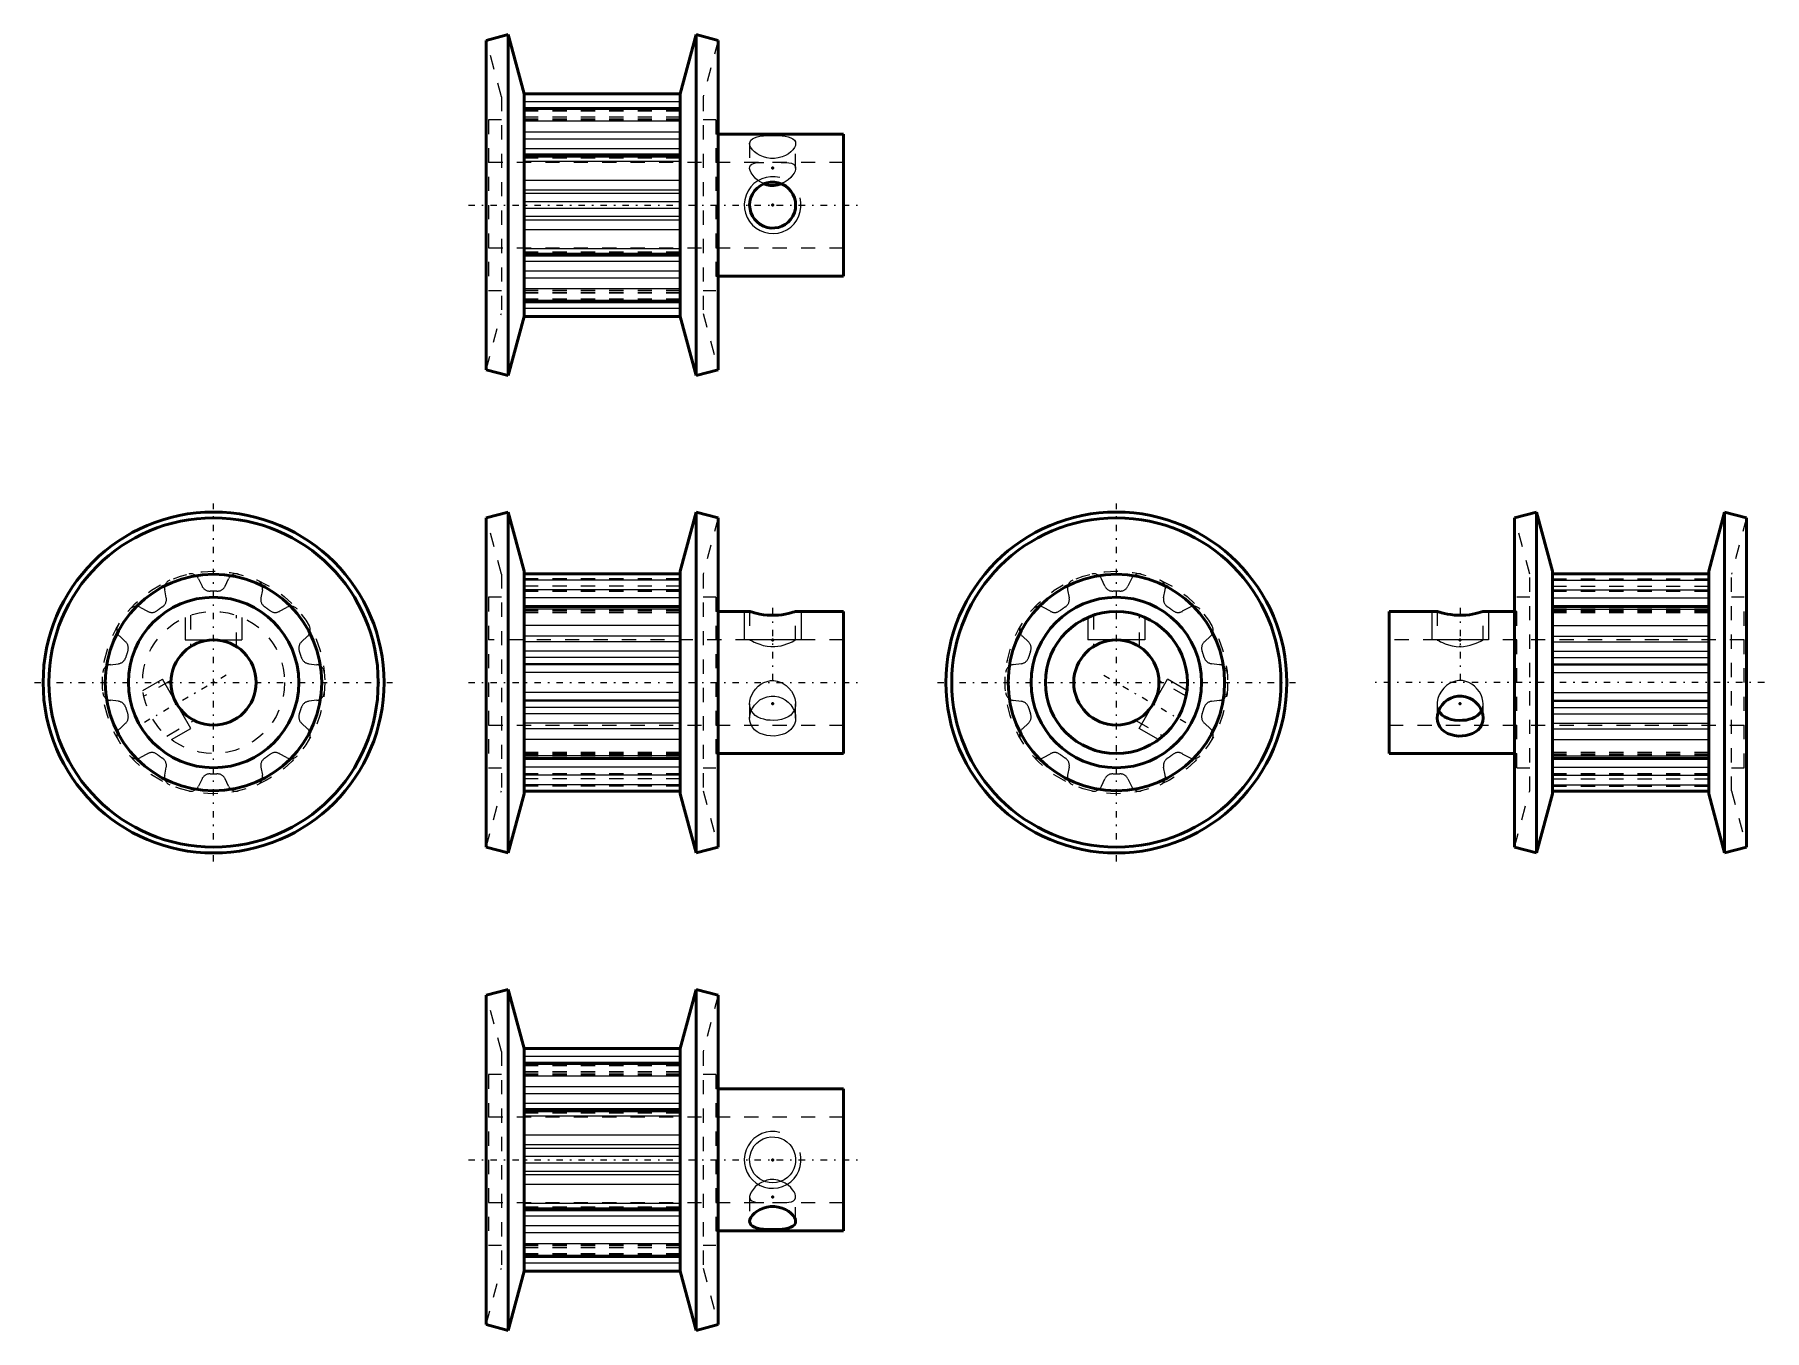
# Model space of a CAD drawing. Header units: millimetres. Extents: x -1 to 121, y 0 to 91.
import ezdxf

# ---------------------------------------------------------------- set-up
doc = ezdxf.new("R2010")
doc.units = ezdxf.units.MM
doc.linetypes.add('Center', pattern=[1.5, 0.45, -0.5, 0.05, -0.5])
doc.linetypes.add('Dashed', pattern=[2, 1, -1])
for name, color, linetype, lineweight in [('2d ConnectionPoints', 7, 'Continuous', 50), ('AM_4', 3, 'Continuous', 25), ('center', 4, 'Center', 25), ('hidden', 3, 'Dashed', 25), ('thread', 3, 'Continuous', 25), ('vis', 1, 'Continuous', 50)]:
    doc.layers.add(name, color=color, linetype=linetype, lineweight=lineweight)

# ---------------------------------------------------------------- blocks, each defined once
blk = doc.blocks.new('1_C_ATP10XL037_B_P6_0_in_C_ATP10XL037_B_P6_900')
at = {"layer": 'AM_4'}
for p, q in [((44.86, 19.8), (33.86, 19.8)), ((44.86, 19.27), (33.86, 19.27)), ((44.86, 18.72), (33.86, 18.72)), ((44.86, 17.9), (33.86, 17.9)), ((44.86, 17.14), (33.86, 17.14)), ((44.86, 16.64), (33.86, 16.64)), ((44.86, 15.97), (33.86, 15.97)), ((44.86, 15.59), (33.86, 15.59)), ((44.86, 15.08), (33.86, 15.08)), ((44.86, 13.74), (33.86, 13.74)), ((44.86, 13.05), (33.86, 13.05)), ((44.86, 12.81), (33.86, 12.81)), ((44.86, 12.24), (33.86, 12.24)), ((44.86, 11.76), (33.86, 11.76)), ((44.86, 11.19), (33.86, 11.19)), ((44.86, 10.95), (33.86, 10.95)), ((44.86, 10.26), (33.86, 10.26)), ((44.86, 8.92), (33.86, 8.92)), ((44.86, 8.41), (33.86, 8.41)), ((44.86, 8.03), (33.86, 8.03)), ((44.86, 7.36), (33.86, 7.36)), ((44.86, 6.86), (33.86, 6.86)), ((44.86, 6.1), (33.86, 6.1)), ((44.86, 5.28), (33.86, 5.28)), ((44.86, 4.73), (33.86, 4.73)), ((44.86, 4.2), (33.86, 4.2))]:
    blk.add_line(p, q, dxfattribs=at)
at = {"layer": 'center'}
blk.add_line((29.94, 12), (57.62, 12), dxfattribs=at)
at = {"layer": 'hidden'}
for p, q in [((32.26, 19.62), (31.2, 23.59)), ((47.53, 23.59), (46.46, 19.62)), ((32.26, 19.62), (32.26, 4.38)), ((46.46, 19.62), (46.46, 4.38)), ((44.86, 18.7), (33.86, 18.7)), ((44.86, 18.61), (33.86, 18.61)), ((32.26, 18), (31.36, 18)), ((31.36, 18), (31.36, 6)), ((44.86, 18.19), (33.86, 18.19)), ((44.86, 18.18), (33.86, 18.18)), ((44.86, 18.04), (33.86, 18.04)), ((33.86, 18), (44.86, 18)), ((47.36, 18), (46.46, 18)), ((47.36, 18), (47.36, 6)), ((47.53, 17), (47.36, 17)), ((56.36, 15), (31.36, 15)), ((44.86, 15.44), (33.86, 15.44)), ((44.86, 15.33), (33.86, 15.33)), ((33.86, 15.32), (44.86, 15.32)), ((31.36, 9), (56.36, 9)), ((44.86, 8.68), (33.86, 8.68)), ((44.86, 8.67), (33.86, 8.67)), ((44.86, 8.56), (33.86, 8.56)), ((49.74, 9.4), (49.74, 7.67)), ((52.98, 7.67), (52.98, 9.4)), ((47.36, 7), (47.53, 7)), ((31.36, 6), (32.26, 6)), ((44.86, 6), (33.86, 6)), ((44.86, 5.96), (33.86, 5.96)), ((44.86, 5.82), (33.86, 5.82)), ((44.86, 5.81), (33.86, 5.81)), ((44.86, 5.39), (33.86, 5.39)), ((44.86, 5.3), (33.86, 5.3)), ((46.46, 6), (47.36, 6)), ((31.2, 0.41), (32.26, 4.38)), ((46.46, 4.38), (47.53, 0.41))]:
    blk.add_line(p, q, dxfattribs=at)
for points in [[(51.36, 10.38), (51.11, 10.4), (50.87, 10.45), (50.65, 10.55), (50.44, 10.67), (50.24, 10.83), (50.06, 11.03), (49.91, 11.28), (49.81, 11.55), (49.75, 11.81), (49.74, 12.08), (49.77, 12.32), (49.84, 12.56), (49.94, 12.78), (50.07, 12.98), (50.24, 13.17), (50.45, 13.34), (50.7, 13.48), (50.97, 13.57), (51.24, 13.62), (51.51, 13.61), (51.74, 13.58), (51.96, 13.51), (52.17, 13.41), (52.37, 13.27), (52.56, 13.09), (52.73, 12.87), (52.86, 12.62), (52.95, 12.34), (52.98, 12.08), (52.97, 11.82), (52.93, 11.58), (52.85, 11.36), (52.74, 11.14), (52.59, 10.94), (52.4, 10.76), (52.18, 10.6), (51.92, 10.48), (51.64, 10.4), (51.36, 10.38)], [(52.98, 9.4), (52.98, 9.46), (52.94, 9.6), (52.87, 9.75), (52.77, 9.9), (52.63, 10.06), (52.46, 10.21), (52.24, 10.37), (51.99, 10.49), (51.73, 10.58), (51.44, 10.62), (51.19, 10.62), (50.95, 10.57), (50.74, 10.49), (50.53, 10.39), (50.32, 10.26), (50.14, 10.1), (49.98, 9.92), (49.85, 9.74), (49.77, 9.57), (49.74, 9.42), (49.74, 9.4)], [(49.74, 9.4), (49.76, 9.3), (49.81, 9.2), (49.89, 9.13), (50.01, 9.07), (50.16, 9.03), (50.35, 9.01), (50.54, 9), (50.75, 9)], [(51.97, 9), (52.11, 9), (52.32, 9.01), (52.51, 9.03), (52.69, 9.06), (52.83, 9.13), (52.93, 9.22), (52.98, 9.34), (52.98, 9.4)]]:
    blk.add_lwpolyline(points, dxfattribs=at)
at = {"layer": 'thread'}
blk.add_arc((51.36, 12), 2, 75, 15, dxfattribs=at)
at = {"layer": 'vis'}
for p, q in [((32.75, 24), (31.2, 23.59)), ((31.2, 23.59), (31.2, 0.41)), ((33.86, 19.83), (32.75, 24)), ((32.75, 24), (32.75, 0)), ((45.98, 24), (44.86, 19.83)), ((47.53, 23.59), (45.98, 24)), ((45.98, 24), (45.98, 0)), ((47.53, 23.59), (47.53, 0.41)), ((44.86, 19.83), (33.86, 19.83)), ((33.86, 19.83), (33.86, 4.17)), ((44.86, 19.83), (44.86, 4.17)), ((44.86, 18.81), (33.86, 18.81)), ((56.36, 17), (47.53, 17)), ((56.36, 17), (56.36, 7)), ((44.86, 15.45), (33.86, 15.45)), ((33.86, 8.55), (44.86, 8.55)), ((47.53, 7), (56.36, 7)), ((33.86, 5.19), (44.86, 5.19)), ((32.75, 0), (33.86, 4.17)), ((33.86, 4.17), (44.86, 4.17)), ((44.86, 4.17), (45.98, 0)), ((31.2, 0.41), (32.75, 0)), ((45.98, 0), (47.53, 0.41))]:
    blk.add_line(p, q, dxfattribs=at)
for points in [[(52.98, 7.67), (52.96, 7.81), (52.9, 7.95), (52.79, 8.1), (52.65, 8.25), (52.47, 8.38), (52.26, 8.51), (52.02, 8.61), (51.75, 8.68), (51.48, 8.71), (51.21, 8.71), (50.96, 8.67), (50.71, 8.61), (50.48, 8.51), (50.28, 8.4), (50.09, 8.26), (49.94, 8.11), (49.83, 7.95), (49.76, 7.8), (49.74, 7.67)], [(49.74, 7.67), (49.74, 7.66), (49.77, 7.54), (49.83, 7.43), (49.94, 7.34), (50.08, 7.26), (50.26, 7.2), (50.47, 7.15), (50.71, 7.12), (50.98, 7.1), (51.25, 7.09), (51.51, 7.09), (51.77, 7.1), (52.02, 7.12), (52.24, 7.15), (52.45, 7.2), (52.64, 7.26), (52.79, 7.34), (52.9, 7.44), (52.96, 7.55), (52.98, 7.67)]]:
    blk.add_lwpolyline(points, dxfattribs=at)
blk = doc.blocks.new('2_C_ATP10XL037_B_P6_0_in_C_ATP10XL037_B_P6_900')
at = {"layer": 'center'}
for p, q in [((12, 33), (12, 58.2)), ((-0.6, 45.6), (24.6, 45.6)), ((12.89, 46.11), (6.78, 42.59))]:
    blk.add_line(p, q, dxfattribs=at)
at = {"layer": 'hidden'}
for p, q in [((10.95, 52.9), (11.19, 52.38)), ((12.81, 52.38), (13.05, 52.9)), ((8.67, 51.56), (8.56, 52.12)), ((15.44, 52.12), (15.33, 51.56)), ((6.86, 50.88), (7.36, 50.61)), ((10.38, 50.33), (10.38, 48.12)), ((13.62, 48.13), (13.62, 50.33)), ((16.64, 50.61), (17.14, 50.88)), ((5.81, 48.47), (5.39, 48.86)), ((18.61, 48.86), (18.19, 48.47)), ((4.73, 46.85), (5.3, 46.92)), ((18.7, 46.92), (19.27, 46.85)), ((9, 45.74), (7.09, 44.64)), ((5.3, 44.28), (4.73, 44.35)), ((19.27, 44.35), (18.7, 44.28)), ((5.39, 42.34), (5.81, 42.73)), ((8.71, 41.83), (10.62, 42.93)), ((18.19, 42.73), (18.61, 42.34)), ((7.36, 40.59), (6.86, 40.32)), ((17.14, 40.32), (16.64, 40.59)), ((8.56, 39.08), (8.67, 39.64)), ((15.33, 39.64), (15.44, 39.08)), ((11.19, 38.82), (10.95, 38.3)), ((13.05, 38.3), (12.81, 38.82))]:
    blk.add_line(p, q, dxfattribs=at)
for radius in [7.83, 5]:
    blk.add_circle((12, 45.6), radius, dxfattribs=at)
for centre, radius, start, end in [((9.16, 52.24), 0.61, 113.1422, 191), ((10.39, 52.64), 0.61, 25, 102.8578), ((11.74, 52.64), 0.61, 205, 272.1069), ((12.26, 52.64), 0.61, 267.8931, 335), ((13.61, 52.64), 0.61, 77.1422, 155), ((14.84, 52.24), 0.61, 349, 66.8578), ((8.07, 51.44), 0.61, 303.8931, 11), ((12, 45.6), 6.43, 87.8931, 92.1069), ((15.93, 51.44), 0.61, 169, 236.107), ((6.56, 50.35), 0.61, 61, 138.8578), ((7.66, 51.14), 0.61, 241, 308.107), ((12, 45.6), 6.43, 123.8931, 128.1069), ((12, 45.6), 6.43, 51.8931, 56.1069), ((16.34, 51.14), 0.61, 231.8931, 299), ((17.44, 50.35), 0.61, 41.1422, 119), ((5.8, 49.3), 0.61, 149.1422, 227), ((18.2, 49.3), 0.61, 313, 30.8578), ((5.39, 48.02), 0.61, 339.8931, 47), ((12, 45.6), 6.43, 159.8931, 164.1069), ((18.61, 48.02), 0.61, 133, 200.107), ((12, 45.6), 6.43, 15.8931, 20.1069), ((4.81, 46.25), 0.61, 97, 174.8578), ((5.23, 47.53), 0.61, 277, 344.107), ((18.77, 47.53), 0.61, 195.8931, 263), ((19.19, 46.25), 0.61, 5.1422, 83), ((4.81, 44.95), 0.61, 185.1422, 263), ((5.23, 43.67), 0.61, 15.8931, 83), ((18.77, 43.67), 0.61, 97, 164.107), ((19.19, 44.95), 0.61, 277, 354.8578), ((5.39, 43.18), 0.61, 313, 20.107), ((12, 45.6), 6.43, 195.8931, 200.1069), ((18.61, 43.18), 0.61, 159.8931, 227), ((12, 45.6), 6.43, 339.8931, 344.1069), ((5.8, 41.9), 0.61, 133, 210.8578), ((18.2, 41.9), 0.61, 329.1422, 47), ((6.56, 40.85), 0.61, 221.1422, 299), ((7.66, 40.06), 0.61, 51.8931, 119), ((12, 45.6), 6.43, 231.8931, 236.1069), ((8.07, 39.76), 0.61, 349, 56.107), ((15.93, 39.76), 0.61, 123.8931, 191), ((12, 45.6), 6.43, 303.8931, 308.1069), ((16.34, 40.06), 0.61, 61, 128.107), ((17.44, 40.85), 0.61, 241, 318.8578), ((9.16, 38.96), 0.61, 169, 246.8578), ((11.74, 38.56), 0.61, 87.8931, 155), ((12, 45.6), 6.43, 267.8931, 272.1069), ((12.26, 38.56), 0.61, 25, 92.107), ((14.84, 38.96), 0.61, 293.1422, 11), ((10.39, 38.56), 0.61, 257.1422, 335), ((13.61, 38.56), 0.61, 205, 282.8578)]:
    blk.add_arc(centre, radius, start, end, dxfattribs=at)
at = {"layer": 'thread'}
for p, q in [((10, 50.18), (10, 48.6)), ((14, 50.18), (14, 48.6)), ((10, 48.6), (14, 48.6)), ((7.03, 45.04), (8.4, 45.83)), ((10.4, 42.37), (8.4, 45.83)), ((9.03, 41.58), (10.4, 42.37))]:
    blk.add_line(p, q, dxfattribs=at)
at = {"layer": 'vis'}
for radius in [12, 11.59, 7.62, 6, 3]:
    blk.add_circle((12, 45.6), radius, dxfattribs=at)
blk = doc.blocks.new('3_C_ATP10XL037_B_P6_0_in_C_ATP10XL037_B_P6_900')
at = {"layer": 'AM_4'}
for p, q in [((44.86, 53.23), (33.86, 53.23)), ((44.86, 52.8), (33.86, 52.8)), ((44.86, 52.12), (33.86, 52.12)), ((44.86, 51.56), (33.86, 51.56)), ((44.86, 50.75), (33.86, 50.75)), ((44.86, 49.62), (33.86, 49.62)), ((44.86, 48.86), (33.86, 48.86)), ((44.86, 48.47), (33.86, 48.47)), ((44.86, 47.81), (33.86, 47.81)), ((44.86, 47.36), (33.86, 47.36)), ((44.86, 46.92), (33.86, 46.92)), ((44.86, 46.85), (33.86, 46.85)), ((44.86, 46.3), (33.86, 46.3)), ((44.86, 44.9), (33.86, 44.9)), ((44.86, 44.35), (33.86, 44.35)), ((44.86, 44.28), (33.86, 44.28)), ((44.86, 43.84), (33.86, 43.84)), ((44.86, 43.39), (33.86, 43.39)), ((44.86, 42.73), (33.86, 42.73)), ((44.86, 42.34), (33.86, 42.34)), ((44.86, 41.58), (33.86, 41.58)), ((44.86, 40.45), (33.86, 40.45)), ((44.86, 39.64), (33.86, 39.64)), ((44.86, 39.08), (33.86, 39.08)), ((44.86, 38.4), (33.86, 38.4)), ((44.86, 37.97), (33.86, 37.97))]:
    blk.add_line(p, q, dxfattribs=at)
at = {"layer": 'center'}
for p, q in [((51.36, 50.85), (51.36, 45.35)), ((29.94, 45.6), (57.62, 45.6))]:
    blk.add_line(p, q, dxfattribs=at)
at = {"layer": 'hidden'}
for p, q in [((32.26, 53.22), (31.2, 57.19)), ((47.53, 57.19), (46.46, 53.22)), ((32.26, 53.22), (32.26, 37.98)), ((44.86, 52.9), (33.86, 52.9)), ((44.86, 52.38), (33.86, 52.38)), ((46.46, 53.22), (46.46, 37.98)), ((32.26, 51.6), (31.36, 51.6)), ((31.36, 51.6), (31.36, 39.6)), ((44.86, 52.03), (33.86, 52.03)), ((44.86, 52.03), (33.86, 52.03)), ((33.86, 52.03), (44.86, 52.03)), ((47.36, 51.6), (46.46, 51.6)), ((47.36, 51.6), (47.36, 39.6)), ((44.86, 50.94), (33.86, 50.94)), ((44.86, 50.88), (33.86, 50.88)), ((44.86, 50.66), (33.86, 50.66)), ((44.86, 50.61), (33.86, 50.61)), ((33.86, 50.53), (44.86, 50.53)), ((47.53, 50.6), (47.36, 50.6)), ((49.74, 50.6), (49.74, 48.6)), ((52.98, 48.6), (52.98, 50.6)), ((49.75, 48.6), (31.36, 48.6)), ((56.36, 48.6), (52.98, 48.6)), ((49.74, 44.1), (49.74, 43.1)), ((52.98, 43.1), (52.98, 44.1)), ((31.36, 42.6), (56.36, 42.6)), ((44.86, 40.67), (33.86, 40.67)), ((44.86, 40.59), (33.86, 40.59)), ((44.86, 40.54), (33.86, 40.54)), ((44.86, 40.32), (33.86, 40.32)), ((44.86, 40.26), (33.86, 40.26)), ((47.36, 40.6), (47.53, 40.6)), ((31.36, 39.6), (32.26, 39.6)), ((33.86, 39.17), (44.86, 39.17)), ((44.86, 39.17), (33.86, 39.17)), ((44.86, 39.17), (33.86, 39.17)), ((46.46, 39.6), (47.36, 39.6)), ((31.2, 34.01), (32.26, 37.98)), ((44.86, 38.82), (33.86, 38.82)), ((44.86, 38.3), (33.86, 38.3)), ((46.46, 37.98), (47.53, 34.01))]:
    blk.add_line(p, q, dxfattribs=at)
for points in [[(49.74, 48.6), (49.74, 48.6), (49.77, 48.58), (49.84, 48.55), (49.94, 48.5), (50.07, 48.44), (50.24, 48.36), (50.45, 48.29), (50.69, 48.21), (50.97, 48.15), (51.23, 48.13), (51.51, 48.13), (51.73, 48.15), (51.96, 48.19), (52.17, 48.25), (52.37, 48.32), (52.56, 48.39), (52.73, 48.47), (52.86, 48.53), (52.95, 48.58), (52.98, 48.6), (52.98, 48.6)], [(49.74, 44.1), (49.76, 44.29), (49.81, 44.51), (49.89, 44.73), (50.01, 44.94), (50.16, 45.14), (50.35, 45.34), (50.54, 45.48), (50.75, 45.6)], [(50.75, 45.6), (50.97, 45.68), (51.21, 45.73), (51.44, 45.74), (51.68, 45.7), (51.9, 45.63), (52.11, 45.53), (52.32, 45.38), (52.51, 45.2), (52.69, 44.98), (52.83, 44.73), (52.93, 44.48), (52.98, 44.22), (52.98, 44.1)], [(52.98, 44.1), (52.98, 44.01), (52.94, 43.8), (52.87, 43.62), (52.77, 43.46), (52.63, 43.31), (52.46, 43.19), (52.24, 43.08), (51.99, 43), (51.73, 42.96), (51.44, 42.93), (51.19, 42.94), (50.95, 42.96), (50.74, 43.01), (50.53, 43.07), (50.32, 43.16), (50.14, 43.28), (49.98, 43.43), (49.85, 43.63), (49.77, 43.84), (49.74, 44.07), (49.74, 44.1)], [(49.85, 43.62), (49.94, 43.8), (50.08, 44.01), (50.26, 44.2), (50.47, 44.37), (50.71, 44.5), (50.98, 44.59), (51.25, 44.63), (51.51, 44.63), (51.77, 44.58), (52.02, 44.5), (52.24, 44.37), (52.45, 44.21), (52.64, 44.02), (52.79, 43.8), (52.88, 43.62)], [(49.74, 43.1), (49.74, 43.11), (49.77, 43.35), (49.83, 43.57), (49.85, 43.62)], [(52.98, 43.1), (52.96, 42.87), (52.9, 42.66), (52.79, 42.47), (52.65, 42.3), (52.47, 42.15), (52.26, 42.02), (52.02, 41.93), (51.75, 41.86), (51.48, 41.83), (51.21, 41.84), (50.96, 41.87), (50.71, 41.93), (50.48, 42.02), (50.28, 42.13), (50.09, 42.28), (49.94, 42.46), (49.83, 42.66), (49.76, 42.88), (49.74, 43.1)], [(52.88, 43.62), (52.9, 43.56), (52.96, 43.33), (52.98, 43.1)]]:
    blk.add_lwpolyline(points, dxfattribs=at)
at = {"layer": 'thread'}
for p, q in [((49.36, 50.6), (49.36, 48.6)), ((53.36, 50.6), (53.36, 48.6)), ((53.36, 48.6), (49.36, 48.6))]:
    blk.add_line(p, q, dxfattribs=at)
at = {"layer": 'vis'}
for p, q in [((32.75, 57.6), (31.2, 57.19)), ((33.86, 53.43), (32.75, 57.6)), ((32.75, 57.6), (32.75, 33.6)), ((45.98, 57.6), (44.86, 53.43)), ((47.53, 57.19), (45.98, 57.6)), ((45.98, 57.6), (45.98, 33.6)), ((31.2, 57.19), (31.2, 34.01)), ((47.53, 57.19), (47.53, 34.01)), ((33.86, 53.43), (33.86, 37.77)), ((44.86, 53.25), (33.86, 53.25)), ((44.86, 53.43), (44.86, 37.77)), ((44.86, 50.96), (33.86, 50.96)), ((49.74, 50.6), (47.53, 50.6)), ((56.36, 50.6), (52.98, 50.6)), ((56.36, 50.6), (56.36, 40.6)), ((33.86, 40.24), (44.86, 40.24)), ((47.53, 40.6), (56.36, 40.6)), ((32.75, 33.6), (33.86, 37.77)), ((33.86, 37.95), (44.86, 37.95)), ((44.86, 37.77), (45.98, 33.6)), ((31.2, 34.01), (32.75, 33.6)), ((45.98, 33.6), (47.53, 34.01))]:
    blk.add_line(p, q, dxfattribs=at)
blk.add_lwpolyline([(49.74, 50.6), (49.74, 50.6), (49.77, 50.59), (49.83, 50.57), (49.94, 50.54), (50.08, 50.5), (50.26, 50.46), (50.47, 50.41), (50.71, 50.37), (50.97, 50.35), (51.25, 50.33), (51.51, 50.33), (51.77, 50.35), (52.01, 50.37), (52.24, 50.41), (52.45, 50.45), (52.64, 50.5), (52.79, 50.54), (52.9, 50.57), (52.96, 50.59), (52.98, 50.6)], dxfattribs=at)
blk = doc.blocks.new('4_C_ATP10XL037_B_P6_0_in_C_ATP10XL037_B_P6_900')
at = {"layer": 'center'}
for p, q in [((75.56, 33), (75.56, 58.2)), ((62.96, 45.6), (88.16, 45.6)), ((74.68, 46.11), (80.78, 42.59))]:
    blk.add_line(p, q, dxfattribs=at)
at = {"layer": 'hidden'}
for p, q in [((74.75, 52.38), (74.51, 52.9)), ((76.62, 52.9), (76.37, 52.38)), ((72.13, 52.12), (72.24, 51.56)), ((78.89, 51.56), (79, 52.12)), ((70.92, 50.61), (70.42, 50.88)), ((73.94, 50.33), (73.94, 48.13)), ((77.18, 48.12), (77.18, 50.33)), ((80.7, 50.88), (80.2, 50.61)), ((68.95, 48.86), (69.37, 48.47)), ((81.76, 48.47), (82.18, 48.86)), ((68.87, 46.92), (68.3, 46.85)), ((82.83, 46.85), (82.26, 46.92)), ((80.47, 44.64), (78.56, 45.74)), ((68.3, 44.35), (68.87, 44.28)), ((82.26, 44.28), (82.83, 44.35)), ((69.37, 42.73), (68.95, 42.34)), ((76.94, 42.93), (78.85, 41.83)), ((82.18, 42.34), (81.76, 42.73)), ((70.42, 40.32), (70.92, 40.59)), ((80.2, 40.59), (80.7, 40.32)), ((72.24, 39.64), (72.13, 39.08)), ((79, 39.08), (78.89, 39.64)), ((74.51, 38.3), (74.75, 38.82)), ((76.37, 38.82), (76.62, 38.3))]:
    blk.add_line(p, q, dxfattribs=at)
blk.add_circle((75.56, 45.6), 7.83, dxfattribs=at)
for centre, radius, start, end in [((72.73, 52.24), 0.61, 113.1422, 191), ((73.96, 52.64), 0.61, 25, 102.8578), ((75.3, 52.64), 0.61, 205, 272.1069), ((75.82, 52.64), 0.61, 267.8931, 335), ((77.17, 52.64), 0.61, 77.1422, 155), ((78.4, 52.24), 0.61, 349, 66.8578), ((71.64, 51.44), 0.61, 303.893, 11), ((75.56, 45.6), 6.43, 87.8931, 92.1069), ((79.49, 51.44), 0.61, 169, 236.1069), ((70.13, 50.35), 0.61, 61, 138.8578), ((71.22, 51.14), 0.61, 241, 308.1069), ((75.56, 45.6), 6.43, 123.8931, 128.1069), ((75.56, 45.6), 6.43, 51.8931, 56.1069), ((79.91, 51.14), 0.61, 231.893, 299), ((81, 50.35), 0.61, 41.1422, 119), ((69.36, 49.3), 0.61, 149.1422, 227), ((81.76, 49.3), 0.61, 313, 30.8578), ((68.95, 48.02), 0.61, 339.893, 47), ((75.56, 45.6), 6.43, 159.8931, 164.1069), ((82.17, 48.02), 0.61, 133, 200.1069), ((75.56, 45.6), 6.43, 15.8931, 20.1069), ((68.37, 46.25), 0.61, 97, 174.8578), ((68.79, 47.53), 0.61, 277, 344.1069), ((82.33, 47.53), 0.61, 195.893, 263), ((82.75, 46.25), 0.61, 5.1422, 83), ((68.37, 44.95), 0.61, 185.1422, 263), ((68.79, 43.67), 0.61, 15.893, 83), ((82.33, 43.67), 0.61, 97, 164.1069), ((82.75, 44.95), 0.61, 277, 354.8578), ((68.95, 43.18), 0.61, 313, 20.1069), ((75.56, 45.6), 6.43, 195.8931, 200.1069), ((82.17, 43.18), 0.61, 159.893, 227), ((75.56, 45.6), 6.43, 339.8931, 344.1069), ((69.36, 41.9), 0.61, 133, 210.8578), ((81.76, 41.9), 0.61, 329.1422, 47), ((70.13, 40.85), 0.61, 221.1422, 299), ((71.22, 40.06), 0.61, 51.893, 119), ((75.56, 45.6), 6.43, 231.8931, 236.1069), ((71.64, 39.76), 0.61, 349, 56.1069), ((79.49, 39.76), 0.61, 123.893, 191), ((75.56, 45.6), 6.43, 303.8931, 308.1069), ((79.91, 40.06), 0.61, 61, 128.1069), ((81, 40.85), 0.61, 241, 318.8578), ((72.73, 38.96), 0.61, 169, 246.8578), ((75.3, 38.56), 0.61, 87.893, 155), ((75.56, 45.6), 6.43, 267.8931, 272.1069), ((75.82, 38.56), 0.61, 25, 92.1069), ((78.4, 38.96), 0.61, 293.1422, 11), ((73.96, 38.56), 0.61, 257.1422, 335), ((77.17, 38.56), 0.61, 205, 282.8578)]:
    blk.add_arc(centre, radius, start, end, dxfattribs=at)
at = {"layer": 'thread'}
for p, q in [((73.56, 50.18), (73.56, 48.6)), ((77.56, 50.18), (77.56, 48.6)), ((77.56, 48.6), (73.56, 48.6)), ((77.16, 42.37), (79.16, 45.83)), ((80.53, 45.04), (79.16, 45.83)), ((78.53, 41.58), (77.16, 42.37))]:
    blk.add_line(p, q, dxfattribs=at)
at = {"layer": 'vis'}
for radius in [12, 11.59, 7.62, 6, 5, 3]:
    blk.add_circle((75.56, 45.6), radius, dxfattribs=at)
blk = doc.blocks.new('5_C_ATP10XL037_B_P6_0_in_C_ATP10XL037_B_P6_900')
at = {"layer": 'AM_4'}
for p, q in [((106.26, 53.23), (117.26, 53.23)), ((106.26, 52.8), (117.26, 52.8)), ((106.26, 52.12), (117.26, 52.12)), ((106.26, 51.56), (117.26, 51.56)), ((106.26, 50.75), (117.26, 50.75)), ((106.26, 49.62), (117.26, 49.62)), ((106.26, 48.86), (117.26, 48.86)), ((106.26, 48.47), (117.26, 48.47)), ((106.26, 47.81), (117.26, 47.81)), ((106.26, 47.36), (117.26, 47.36)), ((106.26, 46.92), (117.26, 46.92)), ((106.26, 46.85), (117.26, 46.85)), ((106.26, 46.3), (117.26, 46.3)), ((106.26, 44.9), (117.26, 44.9)), ((106.26, 44.35), (117.26, 44.35)), ((106.26, 44.28), (117.26, 44.28)), ((106.26, 43.84), (117.26, 43.84)), ((106.26, 43.39), (117.26, 43.39)), ((106.26, 42.73), (117.26, 42.73)), ((106.26, 42.34), (117.26, 42.34)), ((106.26, 41.58), (117.26, 41.58)), ((106.26, 40.45), (117.26, 40.45)), ((106.26, 39.64), (117.26, 39.64)), ((106.26, 39.08), (117.26, 39.08)), ((106.26, 38.4), (117.26, 38.4)), ((106.26, 37.97), (117.26, 37.97))]:
    blk.add_line(p, q, dxfattribs=at)
at = {"layer": 'center'}
for p, q in [((99.76, 50.85), (99.76, 45.35)), ((121.18, 45.6), (93.5, 45.6))]:
    blk.add_line(p, q, dxfattribs=at)
at = {"layer": 'hidden'}
for p, q in [((104.66, 53.22), (103.6, 57.19)), ((119.93, 57.19), (118.86, 53.22)), ((104.66, 37.98), (104.66, 53.22)), ((106.26, 52.9), (117.26, 52.9)), ((106.26, 52.38), (117.26, 52.38)), ((118.86, 37.98), (118.86, 53.22)), ((103.76, 39.6), (103.76, 51.6)), ((104.66, 51.6), (103.76, 51.6)), ((117.26, 52.03), (106.26, 52.03)), ((106.26, 52.03), (117.26, 52.03)), ((106.26, 52.03), (117.26, 52.03)), ((119.76, 51.6), (118.86, 51.6)), ((119.76, 39.6), (119.76, 51.6)), ((98.14, 50.6), (98.14, 48.6)), ((101.38, 48.6), (101.38, 50.6)), ((103.76, 50.6), (103.6, 50.6)), ((106.26, 50.94), (117.26, 50.94)), ((106.26, 50.88), (117.26, 50.88)), ((106.26, 50.66), (117.26, 50.66)), ((106.26, 50.61), (117.26, 50.61)), ((106.26, 50.53), (117.26, 50.53)), ((98.15, 48.6), (94.76, 48.6)), ((99.84, 48.13), (99.69, 48.13)), ((119.76, 48.6), (101.38, 48.6)), ((98.14, 44.1), (98.14, 43.1)), ((101.38, 43.1), (101.38, 44.1)), ((94.76, 42.6), (119.76, 42.6)), ((103.6, 40.6), (103.76, 40.6)), ((117.26, 40.67), (106.26, 40.67)), ((106.26, 40.59), (117.26, 40.59)), ((106.26, 40.54), (117.26, 40.54)), ((106.26, 40.32), (117.26, 40.32)), ((106.26, 40.26), (117.26, 40.26)), ((103.76, 39.6), (104.66, 39.6)), ((106.26, 39.17), (117.26, 39.17)), ((106.26, 39.17), (117.26, 39.17)), ((117.26, 39.17), (106.26, 39.17)), ((118.86, 39.6), (119.76, 39.6)), ((103.6, 34.01), (104.66, 37.98)), ((106.26, 38.82), (117.26, 38.82)), ((106.26, 38.3), (117.26, 38.3)), ((118.86, 37.98), (119.93, 34.01))]:
    blk.add_line(p, q, dxfattribs=at)
for points in [[(98.14, 48.6), (98.15, 48.59), (98.2, 48.57), (98.28, 48.53), (98.39, 48.47), (98.53, 48.41), (98.72, 48.33), (98.94, 48.25), (99.2, 48.19), (99.48, 48.14), (99.76, 48.12)], [(99.76, 48.12), (100.01, 48.14), (100.25, 48.17), (100.48, 48.22), (100.69, 48.29), (100.89, 48.36), (101.06, 48.44), (101.21, 48.51), (101.32, 48.57), (101.37, 48.59), (101.38, 48.6)], [(100.38, 45.6), (100.16, 45.68), (99.92, 45.73), (99.68, 45.74), (99.44, 45.7), (99.22, 45.63), (99.01, 45.53), (98.8, 45.38), (98.62, 45.2), (98.44, 44.98), (98.29, 44.73), (98.2, 44.48), (98.15, 44.22), (98.14, 44.1)], [(101.38, 44.1), (101.37, 44.29), (101.32, 44.51), (101.24, 44.73), (101.12, 44.94), (100.96, 45.14), (100.78, 45.34), (100.59, 45.48), (100.38, 45.6)], [(98.14, 44.1), (98.15, 44.01), (98.18, 43.8), (98.25, 43.62), (98.25, 43.62)], [(101.27, 43.62), (101.28, 43.63), (101.35, 43.84), (101.38, 44.07), (101.38, 44.1)]]:
    blk.add_lwpolyline(points, dxfattribs=at)
at = {"layer": 'thread'}
for p, q in [((97.76, 50.6), (97.76, 48.6)), ((101.76, 50.6), (101.76, 48.6)), ((101.76, 48.6), (97.76, 48.6))]:
    blk.add_line(p, q, dxfattribs=at)
at = {"layer": 'vis'}
for p, q in [((105.15, 57.6), (103.6, 57.19)), ((105.15, 33.6), (105.15, 57.6)), ((106.26, 53.43), (105.15, 57.6)), ((118.38, 57.6), (117.26, 53.43)), ((119.93, 57.19), (118.38, 57.6)), ((118.38, 33.6), (118.38, 57.6)), ((103.6, 34.01), (103.6, 57.19)), ((119.93, 34.01), (119.93, 57.19)), ((106.26, 37.77), (106.26, 53.43)), ((117.26, 53.25), (106.26, 53.25)), ((117.26, 37.77), (117.26, 53.43)), ((94.76, 40.6), (94.76, 50.6)), ((98.14, 50.6), (94.76, 50.6)), ((103.6, 50.6), (101.38, 50.6)), ((117.26, 50.96), (106.26, 50.96)), ((94.76, 40.6), (103.6, 40.6)), ((106.26, 40.24), (117.26, 40.24)), ((105.15, 33.6), (106.26, 37.77)), ((106.26, 37.95), (117.26, 37.95)), ((117.26, 37.77), (118.38, 33.6)), ((103.6, 34.01), (105.15, 33.6)), ((118.38, 33.6), (119.93, 34.01))]:
    blk.add_line(p, q, dxfattribs=at)
for points in [[(98.14, 50.6), (98.16, 50.59), (98.23, 50.57), (98.33, 50.54), (98.47, 50.5), (98.65, 50.46), (98.87, 50.41), (99.11, 50.38), (99.37, 50.35), (99.64, 50.33), (99.91, 50.33), (100.16, 50.35), (100.41, 50.37), (100.64, 50.41), (100.85, 50.45), (101.03, 50.5), (101.19, 50.54), (101.3, 50.57), (101.36, 50.59), (101.38, 50.6)], [(101.38, 43.1), (101.38, 43.11), (101.36, 43.35), (101.29, 43.57), (101.19, 43.8), (101.05, 44.01), (100.87, 44.2), (100.65, 44.37), (100.41, 44.5), (100.15, 44.59), (99.88, 44.63), (99.61, 44.63), (99.35, 44.58), (99.11, 44.5), (98.88, 44.37), (98.67, 44.21), (98.49, 44.02), (98.34, 43.8), (98.23, 43.56), (98.16, 43.33), (98.14, 43.1)], [(98.14, 43.1), (98.16, 42.87), (98.23, 42.66), (98.33, 42.47), (98.47, 42.3), (98.65, 42.15), (98.87, 42.02), (99.11, 41.93), (99.37, 41.86), (99.64, 41.83), (99.91, 41.84), (100.17, 41.87), (100.41, 41.93), (100.64, 42.02), (100.85, 42.13), (101.03, 42.28), (101.19, 42.46), (101.3, 42.66), (101.36, 42.88), (101.38, 43.1)], [(98.25, 43.62), (98.36, 43.46), (98.49, 43.31), (98.67, 43.19), (98.88, 43.08), (99.14, 43), (99.4, 42.96), (99.69, 42.93), (99.93, 42.94), (100.18, 42.96), (100.39, 43.01), (100.6, 43.07), (100.8, 43.16), (100.99, 43.28), (101.15, 43.43), (101.27, 43.62)]]:
    blk.add_lwpolyline(points, dxfattribs=at)
blk = doc.blocks.new('6_C_ATP10XL037_B_P6_0_in_C_ATP10XL037_B_P6_900')
at = {"layer": 'AM_4'}
for p, q in [((44.86, 87), (33.86, 87)), ((44.86, 86.47), (33.86, 86.47)), ((44.86, 85.92), (33.86, 85.92)), ((44.86, 85.1), (33.86, 85.1)), ((44.86, 84.34), (33.86, 84.34)), ((44.86, 83.84), (33.86, 83.84)), ((44.86, 83.17), (33.86, 83.17)), ((44.86, 82.79), (33.86, 82.79)), ((44.86, 82.28), (33.86, 82.28)), ((44.86, 80.94), (33.86, 80.94)), ((44.86, 80.25), (33.86, 80.25)), ((44.86, 80.01), (33.86, 80.01)), ((44.86, 79.44), (33.86, 79.44)), ((44.86, 78.96), (33.86, 78.96)), ((44.86, 78.39), (33.86, 78.39)), ((44.86, 78.15), (33.86, 78.15)), ((44.86, 77.46), (33.86, 77.46)), ((44.86, 76.12), (33.86, 76.12)), ((44.86, 75.61), (33.86, 75.61)), ((44.86, 75.23), (33.86, 75.23)), ((44.86, 74.56), (33.86, 74.56)), ((44.86, 74.06), (33.86, 74.06)), ((44.86, 73.3), (33.86, 73.3)), ((44.86, 72.48), (33.86, 72.48)), ((44.86, 71.93), (33.86, 71.93)), ((44.86, 71.4), (33.86, 71.4))]:
    blk.add_line(p, q, dxfattribs=at)
at = {"layer": 'center'}
blk.add_line((29.94, 79.2), (57.62, 79.2), dxfattribs=at)
at = {"layer": 'hidden'}
for p, q in [((32.26, 86.82), (31.2, 90.79)), ((47.53, 90.79), (46.46, 86.82)), ((32.26, 86.82), (32.26, 71.58)), ((46.46, 86.82), (46.46, 71.58)), ((44.86, 85.9), (33.86, 85.9)), ((44.86, 85.81), (33.86, 85.81)), ((44.86, 85.39), (33.86, 85.39)), ((44.86, 85.38), (33.86, 85.38)), ((31.36, 85.2), (31.36, 73.2)), ((32.26, 85.2), (31.36, 85.2)), ((44.86, 85.24), (33.86, 85.24)), ((33.86, 85.2), (44.86, 85.2)), ((47.36, 85.2), (46.46, 85.2)), ((47.36, 85.2), (47.36, 73.2)), ((47.53, 84.2), (47.36, 84.2)), ((49.74, 83.53), (49.74, 81.8)), ((52.98, 81.8), (52.98, 83.53)), ((56.36, 82.2), (31.36, 82.2)), ((44.86, 82.64), (33.86, 82.64)), ((44.86, 82.53), (33.86, 82.53)), ((33.86, 82.52), (44.86, 82.52)), ((31.36, 76.2), (56.36, 76.2)), ((44.86, 75.88), (33.86, 75.88)), ((44.86, 75.87), (33.86, 75.87)), ((44.86, 75.76), (33.86, 75.76)), ((31.36, 73.2), (32.26, 73.2)), ((44.86, 73.2), (33.86, 73.2)), ((44.86, 73.16), (33.86, 73.16)), ((46.46, 73.2), (47.36, 73.2)), ((47.36, 74.2), (47.53, 74.2)), ((44.86, 73.02), (33.86, 73.02)), ((44.86, 73.01), (33.86, 73.01)), ((44.86, 72.59), (33.86, 72.59)), ((44.86, 72.5), (33.86, 72.5)), ((31.2, 67.61), (32.26, 71.58)), ((46.46, 71.58), (47.53, 67.61))]:
    blk.add_line(p, q, dxfattribs=at)
for points in [[(49.74, 83.53), (49.74, 83.54), (49.77, 83.66), (49.83, 83.77), (49.94, 83.86), (50.08, 83.94), (50.26, 84), (50.47, 84.05), (50.71, 84.08), (50.98, 84.1), (51.25, 84.11), (51.51, 84.11), (51.77, 84.1), (52.02, 84.08), (52.24, 84.05), (52.45, 84), (52.64, 83.94), (52.79, 83.86), (52.9, 83.76), (52.96, 83.65), (52.98, 83.53)], [(52.98, 83.53), (52.96, 83.39), (52.9, 83.25), (52.79, 83.1), (52.65, 82.95), (52.47, 82.82), (52.26, 82.69), (52.02, 82.59), (51.75, 82.52), (51.48, 82.49), (51.21, 82.49), (50.96, 82.53), (50.71, 82.59), (50.48, 82.69), (50.28, 82.8), (50.09, 82.94), (49.94, 83.09), (49.83, 83.25), (49.76, 83.4), (49.74, 83.53)], [(49.74, 81.8), (49.76, 81.9), (49.81, 82), (49.89, 82.07), (50.01, 82.13), (50.16, 82.17), (50.35, 82.19), (50.54, 82.2), (50.75, 82.2)], [(50.75, 80.7), (50.74, 80.71), (50.53, 80.81), (50.32, 80.94), (50.14, 81.1), (49.98, 81.28), (49.85, 81.46), (49.77, 81.63), (49.74, 81.78), (49.74, 81.8)], [(51.97, 82.2), (52.11, 82.2), (52.32, 82.19), (52.51, 82.17), (52.69, 82.14), (52.83, 82.07), (52.93, 81.98), (52.98, 81.86), (52.98, 81.8)], [(52.98, 81.8), (52.98, 81.74), (52.94, 81.6), (52.87, 81.45), (52.77, 81.3), (52.63, 81.14), (52.46, 80.99), (52.24, 80.83), (51.99, 80.71), (51.97, 80.7)]]:
    blk.add_lwpolyline(points, dxfattribs=at)
at = {"layer": 'thread'}
blk.add_arc((51.36, 79.2), 2, 75, 15, dxfattribs=at)
at = {"layer": 'vis'}
for p, q in [((32.75, 91.2), (31.2, 90.79)), ((31.2, 90.79), (31.2, 67.61)), ((32.75, 91.2), (32.75, 67.2)), ((33.86, 87.03), (32.75, 91.2)), ((45.98, 91.2), (44.86, 87.03)), ((47.53, 90.79), (45.98, 91.2)), ((45.98, 91.2), (45.98, 67.2)), ((47.53, 90.79), (47.53, 67.61)), ((44.86, 87.03), (33.86, 87.03)), ((33.86, 87.03), (33.86, 71.37)), ((44.86, 87.03), (44.86, 71.37)), ((44.86, 86.01), (33.86, 86.01)), ((56.36, 84.2), (47.53, 84.2)), ((56.36, 84.2), (56.36, 74.2)), ((44.86, 82.65), (33.86, 82.65)), ((33.86, 75.75), (44.86, 75.75)), ((47.53, 74.2), (56.36, 74.2)), ((33.86, 72.39), (44.86, 72.39)), ((32.75, 67.2), (33.86, 71.37)), ((33.86, 71.37), (44.86, 71.37)), ((44.86, 71.37), (45.98, 67.2)), ((31.2, 67.61), (32.75, 67.2)), ((45.98, 67.2), (47.53, 67.61))]:
    blk.add_line(p, q, dxfattribs=at)
for points in [[(52.98, 79.2), (52.96, 79.46), (52.9, 79.72), (52.79, 79.96), (52.65, 80.18), (52.47, 80.38), (52.26, 80.55), (52.02, 80.68), (51.75, 80.77), (51.49, 80.82), (51.21, 80.81), (50.96, 80.77), (50.71, 80.69), (50.49, 80.56), (50.28, 80.4), (50.09, 80.21), (49.94, 79.98), (49.83, 79.73), (49.76, 79.45), (49.74, 79.19), (49.77, 78.92), (49.83, 78.67), (49.94, 78.43), (50.08, 78.21), (50.26, 78.02), (50.47, 77.85), (50.71, 77.71), (50.97, 77.63), (51.25, 77.58), (51.51, 77.59), (51.77, 77.63), (52.01, 77.72), (52.24, 77.84), (52.45, 78), (52.64, 78.2), (52.79, 78.43), (52.9, 78.68), (52.96, 78.93), (52.98, 79.2)], [(51.97, 80.7), (51.73, 80.62), (51.44, 80.58), (51.19, 80.58), (50.95, 80.63), (50.75, 80.7)]]:
    blk.add_lwpolyline(points, dxfattribs=at)

msp = doc.modelspace()

# ---------------------------------------------------------------- linework, layer by layer
at = {"layer": '2d ConnectionPoints'}
for p in [(51.36, 81.8), (51.36, 79.2), (12, 48.6), (51.36, 48.6), (75.56, 48.6), (99.76, 48.6), (9.4, 44.1), (51.36, 44.1), (78.16, 44.1), (99.76, 44.1), (51.36, 12), (51.36, 9.4)]:
    msp.add_point(p, dxfattribs=at)

# ---------------------------------------------------------------- block references
for name in ['6_C_ATP10XL037_B_P6_0_in_C_ATP10XL037_B_P6_900', '2_C_ATP10XL037_B_P6_0_in_C_ATP10XL037_B_P6_900', '3_C_ATP10XL037_B_P6_0_in_C_ATP10XL037_B_P6_900', '4_C_ATP10XL037_B_P6_0_in_C_ATP10XL037_B_P6_900', '5_C_ATP10XL037_B_P6_0_in_C_ATP10XL037_B_P6_900', '1_C_ATP10XL037_B_P6_0_in_C_ATP10XL037_B_P6_900']:
    msp.add_blockref(name, (0, 0))

doc.saveas('drawing.dxf')
